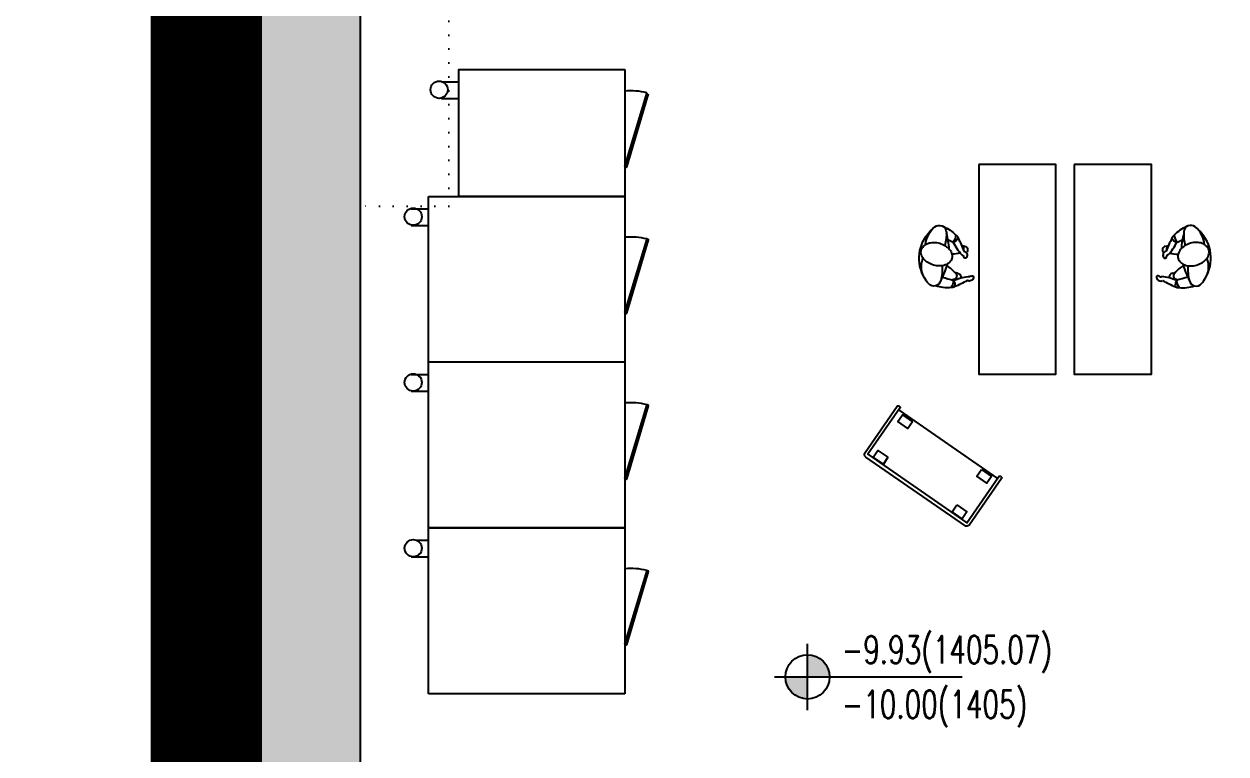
# Model space of a CAD drawing. Extents: x -5598 to 26293, y -3808 to 13850.
# Drawn here: x -2975 to -1886, y 11014 to 11675 of the extents above; entities that cross this region are included whole.
import ezdxf

# ---------------------------------------------------------------- set-up
doc = ezdxf.new("R2010")
doc.units = 0
doc.header["$LTSCALE"] = 100
doc.header["$MEASUREMENT"] = 0
doc.linetypes.add('( Hidden )', pattern=[0.375, 0.25, -0.125])
doc.linetypes.add('DOT', pattern=[0.25, 0, -0.25])
for name, color, linetype in [('IZ', 7, 'Continuous'), ('KOLON', 7, 'Continuous'), ('KOT', 7, 'Continuous'), ('OLCU DIS', 7, 'Continuous'), ('SOLID', 7, 'Continuous'), ('TARAMA', 7, 'Continuous'), ('TEFRIS', 7, 'Continuous')]:
    doc.layers.add(name, color=color, linetype=linetype)
doc.styles.add('olcu', font='romans.shx', dxfattribs={"width": 0.5})
doc.dimstyles.new('1-200', dxfattribs={"dimtxt": 40, "dimasz": 2, "dimexe": 0, "dimexo": 0, "dimgap": 10, "dimtad": 1, "dimdec": 4, "dimrnd": 0.1, "dimzin": 9, "dimdsep": 46, "dimtxsty": 'olcu', "dimblk1": 'SOL', "dimblk2": 'SAG', "dimsah": 1, "dimcen": 0, "dimse1": 1, "dimse2": 1, "dimclre": 13, "dimadec": 0, "dimazin": 0, "dimtfac": 1, "dimtdec": 4, "dimtix": 1, "dimtmove": 2, "dimatfit": 2, "dimldrblk": 'SOL', "dimfxl": 0, "dimtolj": 1, "dimarcsym": 0})

# ---------------------------------------------------------------- blocks, each defined once
blk = doc.blocks.new('UOMO1')
at = {"color": 0}
for p, q in [((-13.8, -22.3), (-13.9, -19.6)), ((-7, -20.4), (-6.9, -19.8)), ((11.3, -22.9), (11.3, -20.3)), ((18, -22.1), (18.2, -20.5))]:
    blk.add_line(p, q, dxfattribs=at)
blk.add_lwpolyline([(10.2, 0, 0.071851), (9.4, 5.7, 0.083199), (7.2, 10.2, 0.106688), (3.5, 13.6, 0.154342), (0, 14.4, 0.132444), (-3.7, 13.4, 0.106688), (-7.3, 10.2, 0.083199), (-9.5, 5.7, 0.071851), (-10.3, 0, 0.071851), (-9.5, -5.7, 0.083199), (-7.3, -10.2, 0.106688), (-3.8, -13.4, 0.132444), (-0.1, -14.4, 0.132444), (3.6, -13.4, 0.106688), (7.2, -10.2, 0.083199), (9.4, -5.7, 0.071851)], format="xyb", close=True, dxfattribs=at)
for centre, radius, start, end in [((-10.3, -10.9), 23.3, 78.7169, 124.291), ((-1.8, -19.8), 35.3, 48.1171, 123.2887), ((8.9, -9.6), 20.5, 36.311, 96.0006), ((-19.8, 3.1), 6.34, 124.291, 251.1307), ((4.8, 3.9), 30.7, 185.8032, 211.4886), ((-1.8, -19.8), 35.3, 33.6211, 39.4376), ((-9.6, 33), 38, 251.1307, 269.8548), ((70.8, 171.4), 197.2, 242.3238, 246.538), ((-122, -23.9), 108.1, 6.501, 9.4016), ((8.4, 44.8), 56.4, 267.5974, 283.286), ((23.4, 37), 47.2, 251.6894, 268.3794), ((126.6, -16.9), 108.1, 176.6576, 182.3426), ((22.3, -3.8), 6.34, 268.3794, 33.6211), ((-2.9, -9), 30.7, 337.355, 3.6826), ((-18.9, 0.4), 12.7, 258.1333, 289.9529), ((-14.6, -9.3), 7.41, 202.7985, 228.8103), ((-21.5, -6.4), 8.74, 283.978, 323.0236), ((119.6, 144), 211.1, 228.8103, 232.301), ((-45.9, -46.3), 46.8, 31.0998, 47.9402), ((-10.5, -19.1), 3.25, 190.7983, 272.0573), ((-21.2, -9.5), 17.6, 322.6714, 347.417), ((35, -4.6), 28.4, 194.1329, 214.5799), ((14.7, -19.8), 3.25, 196.9504, 317.924), ((54.9, -50.8), 46.8, 140.9034, 157.7438), ((4, -10.1), 17.6, 317.924, 325.7779), ((21.1, -8.9), 12.7, 258.8907, 290.0675), ((24.7, -15.1), 8.74, 225.82, 264.8656), ((18.2, -19), 7.41, 320.0333, 346.0451), ((-10.6, -22.8), 3.31, 171.1343, 304.7369), ((-5.6, -23.1), 3.92, 178.831, 283.393), ((-3.7, -22.2), 2.16, 179.3761, 248.1978), ((-5, -25.5), 1.41, 283.393, 68.3866), ((14.6, -23.5), 3.31, 171.1343, 273.9218), ((-137.9, 111.8), 211.1, 316.5426, 320.0333), ((11.3, -36.6), 1.41, 120.457, 265.4506), ((9.5, -33.5), 2.16, 300.6457, 9.4675), ((11.5, -34.1), 3.92, 265.4506, 10.0126)]:
    blk.add_arc(centre, radius, start, end, dxfattribs=at)
blk = doc.blocks.new('CAMASIRHANE-L.26')
at = {"color": 0}
blk.add_line((-54.5, 52), (54.5, 52), dxfattribs=at)
blk.add_lwpolyline([(56.5, 55, -0.414214), (57.5, 54), (57.5, 3, -0.414214), (54.5, 0), (-54.5, 0, -0.414214), (-57.5, 3), (-57.5, 54, -0.414214), (-56.5, 55), (-55.5, 55, -0.414214), (-54.5, 54), (-54.5, 3), (54.5, 3), (54.5, 54, -0.414214), (55.5, 55)], format="xyb", close=True, dxfattribs=at)
for points in [[(-37.9, 50.3), (-37.9, 43), (-49, 43), (-49, 50.3)], [(37.9, 50.3), (49, 50.3), (49, 43), (37.9, 43)], [(-37.9, 11.2), (-37.9, 3.8), (-49, 3.8), (-49, 11.2)], [(37.9, 11.2), (49, 11.2), (49, 3.8), (37.9, 3.8)]]:
    blk.add_lwpolyline(points, close=True, dxfattribs=at)
blk = doc.blocks.new('CAMASIRHANE-KURUTMA')
at = {"color": 0}
for p, q in [((150.5, 0), (150.5, -565.2)), ((-15.6, -11), (0, -11)), ((150.5, -87.6), (170.5, -20.8)), ((-15.6, -26.2), (0, -26.2)), ((152.2, -88.2), (171.9, -21.8)), ((151.8, -88.2), (150.5, -87.6)), ((-27.5, -265), (-27.5, -115)), ((-27.5, -115), (150.5, -115)), ((97, -115), (17.5, -115)), ((150.5, -115), (150.5, -242)), ((150.5, -115), (150.5, -265)), ((-43.1, -126), (-27.5, -126)), ((-43.1, -141.2), (-27.5, -141.2)), ((150.5, -220.1), (170.5, -153.3)), ((152.2, -220.7), (171.9, -154.3)), ((170.5, -153.3), (171.9, -153.9)), ((150.5, -183.1), (150.5, -183.1)), ((151.8, -220.7), (150.5, -220.1)), ((150.5, -265), (-27.5, -265)), ((-27.5, -415), (-27.5, -265)), ((150.5, -265.1), (150.5, -392.1)), ((-43.1, -276), (-27.5, -276)), ((-43.1, -291.2), (-27.5, -291.2)), ((150.5, -370.2), (170.5, -303.4)), ((152.2, -370.8), (171.9, -304.4)), ((170.5, -303.4), (171.9, -304)), ((150.5, -333.2), (150.5, -333.2)), ((151.8, -370.8), (150.5, -370.2)), ((-27.5, -565.2), (-27.5, -415)), ((150.5, -415.1), (-27.5, -415.1)), ((150.5, -415.2), (-27.5, -415.2)), ((150.5, -415.2), (150.5, -542.2)), ((-38.7, -426), (-27.5, -426)), ((-43.1, -441.2), (-27.5, -441.2)), ((150.5, -520.3), (170.5, -453.5)), ((152.2, -520.9), (171.9, -454.5)), ((170.5, -453.5), (171.9, -454.1)), ((150.5, -483.3), (150.5, -483.3)), ((151.8, -520.9), (150.5, -520.3)), ((97, -565.2), (-27.5, -565.2)), ((150.5, -565.2), (97, -565.2))]:
    blk.add_line(p, q, dxfattribs=at)
blk.add_lwpolyline([(150.5, 0), (150.5, -115), (0, -115), (0, 0)], close=True, dxfattribs=at)
for points in [[(150.5, -115), (150.5, -265)], [(150.5, -265.1), (150.5, -415.1)], [(150.5, -415.2), (150.5, -565.2)]]:
    blk.add_lwpolyline(points, dxfattribs=at)
for centre in [(-17.8, -18.2), (-41.3, -133.2), (-41.3, -283.3), (-41.3, -433.4)]:
    blk.add_circle(centre, 7.82, dxfattribs=at)
for centre, radius, start, end in [((155.6, -81.7), 62.5, 76.3277, 94.7627), ((152, -88), 0.28, 225, 315), ((155.7, -214.1), 62.5, 76.3277, 94.7627), ((171.7, -154.1), 0.28, 315, 45), ((152, -220.5), 0.28, 225, 315), ((155.7, -364.2), 62.5, 76.3277, 94.7627), ((171.7, -304.2), 0.28, 315, 45), ((152, -370.6), 0.28, 225, 315), ((155.7, -514.3), 62.5, 76.3277, 94.7627), ((171.7, -454.3), 0.28, 315, 45), ((152, -520.7), 0.28, 225, 315)]:
    blk.add_arc(centre, radius, start, end, dxfattribs=at)
blk = doc.blocks.new('KOT-PL(TEMIZ&KABA)')
at = {"layer": 'KOT', "linetype": 'Continuous', "lineweight": -3}
h = blk.add_hatch(color=7, dxfattribs=at)
h.paths.add_polyline_path([(0, 0), (0.2, 0, 0.414214), (0, 0.2)])
h.paths.add_polyline_path([(0, 0), (-0.2, 0, 0.414214), (0, -0.2)])
at = {"layer": 'KOT', "color": 7, "lineweight": -3}
for p, q in [((0, -0.3), (0, 0.3)), ((-0.3, 0), (1.4, 0))]:
    blk.add_line(p, q, dxfattribs=at)
at = {"layer": 'KOT', "color": 7, "linetype": 'Continuous', "lineweight": -3}
blk.add_circle((0, 0), 0.2, dxfattribs=at)
at = {"layer": 'KOT', "color": 7, "linetype": 'Continuous', "lineweight": -3, "style": 'olcu', "width": 0.7}
for tag, p in [('KOTTEMIZ', (0.31, 0.122)), ('KOTKABA', (0.31, -0.373))]:
    blk.add_attdef(tag, p, '', height=0.25, dxfattribs=at)
blk = doc.blocks.new('TASIYICI SISTEM (1.BODRUM KAT)')
at = {"layer": 'TARAMA'}
h = blk.add_hatch(dxfattribs=at)
h.set_pattern_fill('ANSI33', color=253, scale=100)
h.set_pattern_definition([(45, (-5880, -12320), (-17.67767, 17.67767), []), (45, (-5862.322, -12320), (-17.67767, 17.67767), [12.5, -6.25])])
h.paths.add_polyline_path([(-7810, -4715), (-7850, -4715), (-7850, -10120), (-8480, -10120), (-8480, -4715), (-8780, -4715), (-8780, -2330), (-8550, -2330), (-8550, -60), (-6090, -60), (-6090, 30), (-8640, 30), (-8640, -2260), (-8850, -2260), (-8850, -4785), (-8530, -4785), (-8530, -10160), (-5890, -10160), (-5890, -10120), (-7810, -10120)])
at = {"layer": 'IZ', "color": 8, "linetype": '( Hidden )'}
blk.add_lwpolyline([(-6490, -2330), (-8550, -2330), (-8550, -60), (-6490, -60)], close=True, dxfattribs=at)
at = {"layer": 'IZ', "color": 9, "linetype": 'DOT', "ltscale": 0.5}
blk.add_lwpolyline([(-8550, -630), (-8470, -630), (-8470, -810), (-8550, -810)], close=True, dxfattribs=at)
at = {"layer": 'KOLON', "color": 4, "ltscale": 5}
for points in [[(-7810, -10120), (-5890, -10120), (-5890, -10160), (-8530, -10160), (-8530, -4785), (-8850, -4785), (-8850, -2260), (-8640, -2260), (-8640, 30), (-6090, 30)], [(-7850, -10120), (-8480, -10120), (-8480, -4715), (-8780, -4715), (-8780, -2330), (-8550, -2330), (-8550, -60)]]:
    blk.add_lwpolyline(points, dxfattribs=at)
blk = doc.blocks.new('SOL')
at = {"color": 0}
for p, q in [((0, 30), (0, -6.96)), ((7.58, 0), (-6.97, 0))]:
    blk.add_line(p, q, dxfattribs=at)
blk.add_circle((0, 0), 3, dxfattribs=at)
blk = doc.blocks.new('SAG')
at = {"color": 0}
for p, q in [((0, -30), (0, 6.96)), ((7.58, 0), (-6.97, 0))]:
    blk.add_line(p, q, dxfattribs=at)
blk.add_circle((0, 0), 3, dxfattribs=at)
blk = doc.blocks.new('*D340')
at = {"layer": 'OLCU DIS', "color": 0, "lineweight": -2, "transparency": 16777216}
blk.add_line((-3230, 10062), (-3230, 12348), dxfattribs=at)
at = {"layer": 'OLCU DIS', "color": 0, "lineweight": -2, "transparency": 16777216, "xscale": 2, "yscale": 2, "zscale": 2}
for name, p, rotation in [('SAG', (-3230, 12350), 90), ('SOL', (-3230, 10060), 270)]:
    blk.add_blockref(name, p, dxfattribs=dict(at, rotation=rotation))
at = {"layer": 'OLCU DIS', "color": 0, "transparency": 16777216, "insert": (-3260, 11298.6), "char_height": 40, "attachment_point": 5, "rotation": 90, "style": 'olcu'}
blk.add_mtext('\\A1;2290', dxfattribs=at)
blk = doc.blocks.new('*D369')
at = {"layer": 'OLCU DIS', "color": 0, "lineweight": -2, "transparency": 16777216}
blk.add_line((-2968, 12775), (-2762, 12775), dxfattribs=at)
at = {"layer": 'OLCU DIS', "color": 0, "lineweight": -2, "transparency": 16777216, "xscale": 2, "yscale": 2, "zscale": 2, "rotation": 180}
blk.add_blockref('SOL', (-2970, 12775), dxfattribs=at)
at = {"layer": 'OLCU DIS', "color": 0, "lineweight": -2, "transparency": 16777216, "xscale": 2, "yscale": 2, "zscale": 2}
blk.add_blockref('SAG', (-2760, 12775), dxfattribs=at)
at = {"layer": 'OLCU DIS', "color": 0, "transparency": 16777216, "insert": (-2865, 12805), "char_height": 40, "attachment_point": 5, "style": 'olcu'}
blk.add_mtext('\\A1;210', dxfattribs=at)
blk = doc.blocks.new('*D370')
at = {"layer": 'OLCU DIS', "color": 0, "lineweight": -2, "transparency": 16777216}
blk.add_line((-2758, 12775), (-212, 12775), dxfattribs=at)
at = {"layer": 'OLCU DIS', "color": 0, "lineweight": -2, "transparency": 16777216, "xscale": 2, "yscale": 2, "zscale": 2, "rotation": 180}
blk.add_blockref('SOL', (-2760, 12775), dxfattribs=at)
at = {"layer": 'OLCU DIS', "color": 0, "lineweight": -2, "transparency": 16777216, "xscale": 2, "yscale": 2, "zscale": 2}
blk.add_blockref('SAG', (-210, 12775), dxfattribs=at)
at = {"layer": 'OLCU DIS', "color": 0, "transparency": 16777216, "insert": (-996.8, 12805), "char_height": 40, "attachment_point": 5, "style": 'olcu'}
blk.add_mtext('\\A1;2550', dxfattribs=at)

msp = doc.modelspace()

# ---------------------------------------------------------------- linework, layer by layer
at = {"layer": 'SOLID', "color": 251, "const_width": 100}
msp.add_lwpolyline([(-2990.23412, 2200), (-2700, 2200), (-2700, 7485), (-3020, 7485), (-3020, 10110), (-2810, 10110), (-2810, 12400), (-160, 12400), (-160, 12350), (220, 12350), (220, 12690), (990, 12690), (990, 12350), (1920, 12350), (1920, 12690), (2625, 12690), (2625, 12350), (3765.00004, 12350), (3765.00004, 12260), (5875, 12260)], dxfattribs=at)
at = {"layer": 'TEFRIS', "color": 11}
for points in [[(-2110.18713, 11547.72272), (-2110.18713, 11357.72272), (-2040.18713, 11357.72272), (-2040.18713, 11547.72272), (-2110.18713, 11547.72272)], [(-2023.76066, 11547.72272), (-2023.76066, 11357.72272), (-1953.76066, 11357.72272), (-1953.76066, 11547.72272), (-2023.76066, 11547.72272)]]:
    msp.add_lwpolyline(points, dxfattribs=at)

# ---------------------------------------------------------------- block references
at = {"layer": 'KOLON'}
msp.add_blockref('TASIYICI SISTEM (1.BODRUM KAT)', (5880, 12320), dxfattribs=at)
at = {"layer": 'KOT', "xscale": 100, "yscale": 100, "zscale": 100}
msp.add_blockref('KOT-PL(TEMIZ&KABA)', (-2265.21479, 11083.51946), dxfattribs=at).add_auto_attribs({'KOTTEMIZ': '-9.93(1405.07)', 'KOTKABA': '-10.00(1405)'})
at = {"layer": 'TEFRIS', "color": 11}
msp.add_blockref('CAMASIRHANE-KURUTMA', (-2581.03115, 11633.52102), dxfattribs=at)
at = {"layer": 'TEFRIS', "color": 11, "xscale": -1, "rotation": 74.09740012959415}
msp.add_blockref('UOMO1', (-2148.31906, 11466.31782, 85), dxfattribs=at)
at = {"layer": 'TEFRIS', "color": 11}
for name, p, rotation in [('UOMO1', (-1915.62873, 11466.31782, 85), 285.9025998704059), ('CAMASIRHANE-L.26', (-2167.54003, 11251.62101), 325.2809873410543)]:
    msp.add_blockref(name, p, dxfattribs=dict(at, rotation=rotation))

# ---------------------------------------------------------------- dimensions: what is measured, and where the dimension line sits
at = {"layer": 'OLCU DIS', "color": 7}
dim = msp.add_linear_dim(base=(-2760, 12775), p1=(-2970, 10060), p2=(-2760, 10060), dimstyle='1-200', dxfattribs=at)
dim.commit()
dim.dimension.update_dxf_attribs({"geometry": '*D369', "text_midpoint": (-2865, 12805)})
dim = msp.add_linear_dim(base=(-210, 12775), p1=(-2760, 10060), p2=(-210, 12350), dimstyle='1-200', dxfattribs=at)
dim.commit()
dim.dimension.update_dxf_attribs({"geometry": '*D370', "text_midpoint": (-996.77721, 12805), "dimtype": 160})
dim = msp.add_linear_dim(base=(-3230, 12350), p1=(-2970, 10060), p2=(-2760, 12350), angle=90, dimstyle='1-200', dxfattribs=at)
dim.commit()
dim.dimension.update_dxf_attribs({"geometry": '*D340', "text_midpoint": (-3260, 11298.57905), "dimtype": 160})

doc.saveas('drawing.dxf')
